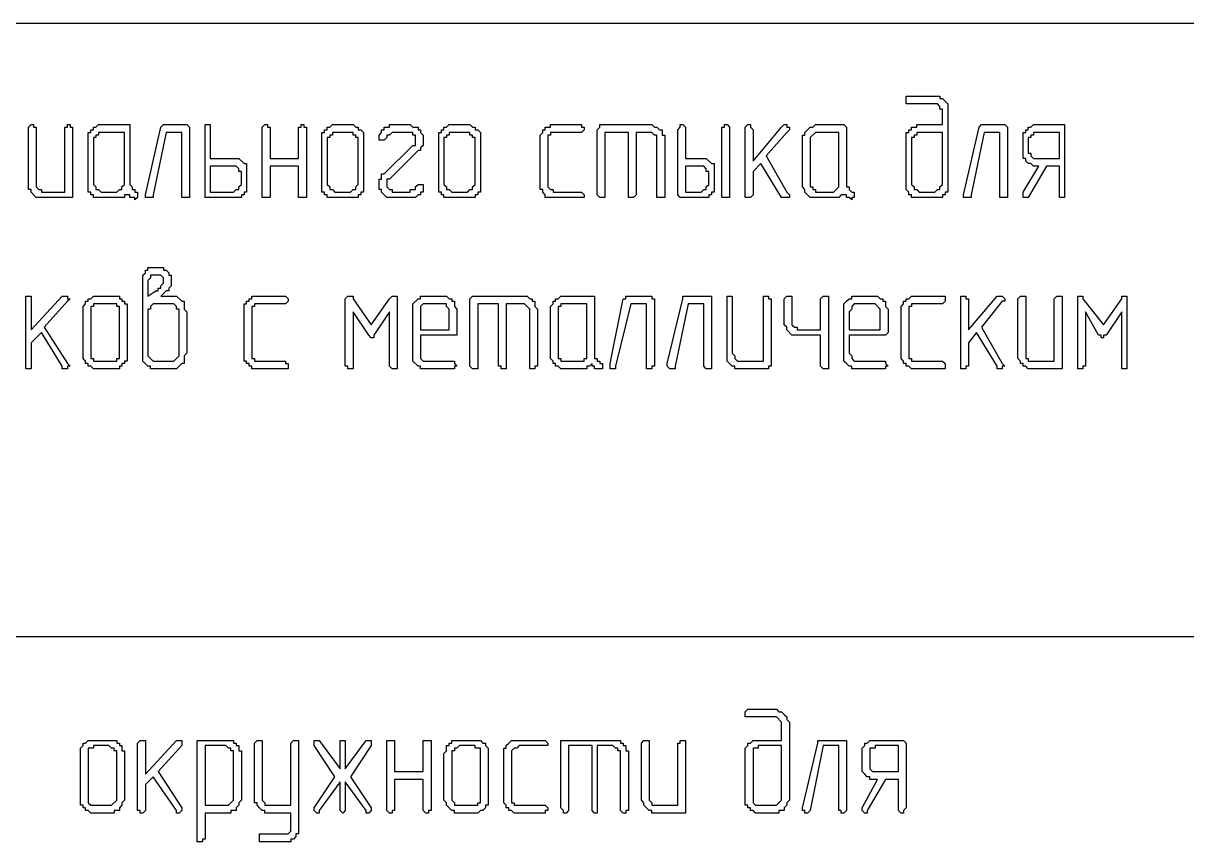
# Model space of a CAD drawing. Header units: millimetres. Extents: x 1 to 1188, y 1 to 840.
# Drawn here: x 1102.49 to 1130.94, y 235.21 to 255.21 of the extents above; entities that cross this region are included whole.
import ezdxf

# ---------------------------------------------------------------- set-up
doc = ezdxf.new("R2010")
doc.units = ezdxf.units.MM
doc.layers.add('GEOMETRY', color=7, linetype='Continuous')

msp = doc.modelspace()

# ---------------------------------------------------------------- linework, layer by layer
at = {"layer": 'GEOMETRY'}
for points in [[(999.752, 255.214), (1184.727, 255.214)], [(999.752, 240.228), (1184.727, 240.228)]]:
    msp.add_lwpolyline(points, dxfattribs=at)
for points in [[(1124.973, 252.738), (1124.973, 253.118), (1124.909, 253.118), (1124.909, 253.181), (1124.846, 253.245), (1124.084, 253.245), (1124.084, 253.435), (1124.909, 253.435), (1124.909, 253.372), (1124.973, 253.372), (1125.036, 253.308), (1125.101, 253.245), (1125.101, 251.085), (1125.036, 251.085), (1125.036, 251.022), (1124.973, 251.022), (1124.973, 250.959), (1124.21, 250.959), (1124.21, 251.022), (1124.147, 251.022), (1124.147, 251.085), (1124.084, 251.15), (1124.084, 252.546), (1124.147, 252.546), (1124.147, 252.61), (1124.21, 252.61), (1124.21, 252.673), (1124.339, 252.673), (1124.339, 252.738)], [(1103.701, 251.022), (1103.701, 250.959), (1102.811, 250.959), (1102.684, 251.085), (1102.684, 251.15), (1102.621, 251.15), (1102.621, 252.673), (1102.684, 252.738), (1102.748, 252.738), (1102.748, 252.673), (1102.811, 252.673), (1102.811, 251.214), (1102.876, 251.15), (1102.939, 251.15), (1102.939, 251.085), (1103.51, 251.085), (1103.51, 252.673), (1103.573, 252.673), (1103.573, 252.738), (1103.638, 252.738), (1103.638, 252.673), (1103.701, 252.673)], [(1105.225, 251.085), (1105.289, 251.085), (1105.289, 250.959), (1105.225, 250.895), (1105.225, 250.959), (1105.097, 250.959), (1105.097, 251.022), (1104.97, 251.022), (1104.97, 250.959), (1104.208, 250.959), (1104.208, 251.022), (1104.145, 251.022), (1104.145, 251.085), (1104.081, 251.085), (1104.081, 252.546), (1104.145, 252.546), (1104.145, 252.61), (1104.208, 252.61), (1104.208, 252.673), (1104.272, 252.673), (1104.335, 252.738), (1105.097, 252.738), (1105.097, 251.277), (1105.16, 251.214), (1105.16, 251.15), (1105.225, 251.15)], [(1106.558, 251.022), (1106.558, 250.959), (1106.368, 250.959), (1106.368, 252.546), (1105.986, 252.546), (1105.669, 251.022), (1105.669, 250.959), (1105.479, 250.959), (1105.479, 251.022), (1105.859, 252.673), (1105.923, 252.738), (1106.494, 252.738), (1106.558, 252.673)], [(1107.066, 251.911), (1107.765, 251.911), (1107.892, 251.784), (1107.955, 251.784), (1107.955, 251.085), (1107.892, 251.085), (1107.892, 251.022), (1107.828, 251.022), (1107.828, 250.959), (1106.939, 250.959), (1106.939, 252.738), (1107.066, 252.738)], [(1109.226, 251.911), (1109.226, 252.673), (1109.289, 252.673), (1109.289, 252.738), (1109.352, 252.738), (1109.352, 252.673), (1109.416, 252.673), (1109.416, 250.959), (1109.226, 250.959), (1109.226, 251.721), (1108.527, 251.721), (1108.527, 250.959), (1108.335, 250.959), (1108.335, 252.673), (1108.4, 252.738), (1108.464, 252.738), (1108.464, 252.673), (1108.527, 252.673), (1108.527, 251.911)], [(1110.813, 251.277), (1110.813, 251.085), (1110.748, 251.085), (1110.748, 251.022), (1110.685, 251.022), (1110.685, 250.959), (1109.923, 250.959), (1109.923, 251.022), (1109.86, 251.022), (1109.86, 251.085), (1109.796, 251.085), (1109.796, 252.546), (1109.86, 252.546), (1109.86, 252.61), (1109.923, 252.61), (1109.923, 252.673), (1109.988, 252.673), (1110.051, 252.738), (1110.558, 252.738), (1110.622, 252.673), (1110.685, 252.673), (1110.685, 252.61), (1110.748, 252.61), (1110.813, 252.546)], [(1112.273, 251.15), (1112.273, 251.085), (1112.209, 251.085), (1112.209, 251.022), (1112.146, 251.022), (1112.082, 250.959), (1111.384, 250.959), (1111.257, 251.085), (1111.257, 251.15), (1111.194, 251.15), (1111.194, 251.404), (1111.257, 251.404), (1111.257, 251.531), (1111.32, 251.531), (1112.019, 252.229), (1112.082, 252.229), (1112.082, 252.483), (1112.019, 252.483), (1112.019, 252.546), (1111.51, 252.546), (1111.447, 252.483), (1111.384, 252.483), (1111.384, 252.419), (1111.32, 252.356), (1111.194, 252.356), (1111.194, 252.483), (1111.257, 252.546), (1111.257, 252.61), (1111.32, 252.61), (1111.32, 252.673), (1111.447, 252.673), (1111.447, 252.738), (1111.956, 252.738), (1112.019, 252.673), (1112.146, 252.673), (1112.146, 252.61), (1112.209, 252.61), (1112.209, 252.546), (1112.273, 252.483), (1112.273, 252.229), (1112.209, 252.166), (1112.209, 252.102), (1112.146, 252.102), (1111.447, 251.404), (1111.384, 251.404), (1111.384, 251.214), (1111.447, 251.15), (1111.51, 251.15), (1111.51, 251.085), (1111.956, 251.085), (1111.956, 251.15), (1112.082, 251.15), (1112.082, 251.214), (1112.146, 251.277), (1112.273, 251.277)], [(1113.67, 251.277), (1113.67, 251.085), (1113.606, 251.085), (1113.606, 251.022), (1113.543, 251.022), (1113.543, 250.959), (1112.781, 250.959), (1112.781, 251.022), (1112.718, 251.022), (1112.718, 251.085), (1112.654, 251.085), (1112.654, 252.546), (1112.718, 252.546), (1112.718, 252.61), (1112.781, 252.61), (1112.781, 252.673), (1112.844, 252.673), (1112.908, 252.738), (1113.416, 252.738), (1113.48, 252.673), (1113.543, 252.673), (1113.543, 252.61), (1113.606, 252.61), (1113.67, 252.546)], [(1116.083, 250.959), (1115.257, 250.959), (1115.257, 251.022), (1115.194, 251.085), (1115.194, 251.15), (1115.131, 251.15), (1115.131, 252.483), (1115.194, 252.546), (1115.194, 252.61), (1115.257, 252.61), (1115.257, 252.673), (1115.384, 252.673), (1115.384, 252.738), (1116.146, 252.738), (1116.146, 252.673), (1116.21, 252.673), (1116.21, 252.61), (1116.146, 252.546), (1115.384, 252.546), (1115.384, 252.483), (1115.321, 252.483), (1115.321, 251.214), (1115.384, 251.15), (1115.448, 251.15), (1115.448, 251.085), (1116.146, 251.085), (1116.21, 251.022), (1116.21, 250.959)], [(1117.29, 252.546), (1116.718, 252.546), (1116.718, 250.959), (1116.591, 250.959), (1116.528, 251.022), (1116.528, 252.61), (1116.591, 252.673), (1116.591, 252.738), (1117.86, 252.738), (1117.925, 252.673), (1117.989, 252.673), (1118.052, 252.61), (1118.115, 252.61), (1118.115, 252.483), (1118.179, 252.483), (1118.179, 250.959), (1117.989, 250.959), (1117.989, 252.483), (1117.925, 252.483), (1117.86, 252.546), (1117.48, 252.546), (1117.48, 251.022), (1117.417, 250.959), (1117.29, 250.959)], [(1118.686, 251.911), (1119.194, 251.911), (1119.321, 251.784), (1119.385, 251.784), (1119.385, 251.085), (1119.321, 251.085), (1119.321, 251.022), (1119.258, 251.022), (1119.258, 250.959), (1118.559, 250.959), (1118.496, 251.022), (1118.496, 252.61), (1118.559, 252.673), (1118.559, 252.738), (1118.623, 252.738), (1118.686, 252.673)], [(1119.766, 251.022), (1119.766, 250.959), (1119.576, 250.959), (1119.576, 252.673), (1119.639, 252.673), (1119.639, 252.738), (1119.703, 252.738), (1119.766, 252.673)], [(1120.655, 251.976), (1121.164, 251.085), (1121.227, 251.022), (1121.227, 250.959), (1121.035, 250.959), (1120.528, 251.784), (1120.338, 251.594), (1120.338, 251.022), (1120.273, 250.959), (1120.147, 250.959), (1120.147, 252.673), (1120.21, 252.738), (1120.273, 252.738), (1120.273, 252.673), (1120.338, 252.61), (1120.338, 251.848), (1121.035, 252.673), (1121.1, 252.738), (1121.164, 252.738), (1121.164, 252.673), (1121.227, 252.673), (1121.227, 252.61), (1121.164, 252.546)], [(1122.751, 251.085), (1122.814, 251.085), (1122.814, 250.959), (1122.751, 250.959), (1122.751, 250.895), (1122.688, 250.959), (1122.623, 250.959), (1122.623, 251.022), (1122.496, 251.022), (1122.433, 250.959), (1121.734, 250.959), (1121.607, 251.085), (1121.607, 251.15), (1121.544, 251.214), (1121.544, 252.483), (1121.607, 252.483), (1121.607, 252.546), (1121.734, 252.673), (1121.798, 252.673), (1121.861, 252.738), (1122.56, 252.738), (1122.623, 252.673), (1122.623, 251.214), (1122.688, 251.214), (1122.688, 251.15)], [(1126.56, 251.022), (1126.56, 250.959), (1126.37, 250.959), (1126.37, 252.546), (1125.989, 252.546), (1125.671, 251.022), (1125.671, 250.959), (1125.481, 250.959), (1125.481, 251.022), (1125.863, 252.673), (1125.926, 252.738), (1126.497, 252.738), (1126.56, 252.673)], [(1127.957, 251.022), (1127.957, 250.959), (1127.831, 250.959), (1127.831, 251.721), (1127.514, 251.721), (1127.069, 250.959), (1126.942, 250.959), (1126.942, 251.085), (1127.322, 251.721), (1127.195, 251.721), (1127.132, 251.784), (1127.069, 251.784), (1127.005, 251.848), (1127.005, 251.911), (1126.942, 251.911), (1126.942, 252.546), (1127.005, 252.546), (1127.005, 252.61), (1127.069, 252.61), (1127.069, 252.673), (1127.132, 252.673), (1127.195, 252.738), (1127.957, 252.738)], [(1104.97, 251.277), (1104.97, 252.546), (1104.335, 252.546), (1104.335, 252.483), (1104.272, 252.483), (1104.272, 252.419), (1104.208, 252.419), (1104.208, 251.277), (1104.272, 251.214), (1104.272, 251.15), (1104.335, 251.15), (1104.398, 251.085), (1104.78, 251.085), (1104.844, 251.15), (1104.907, 251.15), (1104.907, 251.214)], [(1110.685, 251.277), (1110.685, 252.419), (1110.622, 252.419), (1110.622, 252.483), (1110.558, 252.483), (1110.558, 252.546), (1110.051, 252.546), (1110.051, 252.483), (1109.988, 252.483), (1109.988, 252.419), (1109.923, 252.419), (1109.923, 251.277), (1109.988, 251.214), (1109.988, 251.15), (1110.051, 251.15), (1110.114, 251.085), (1110.495, 251.085), (1110.558, 251.15), (1110.622, 251.15), (1110.622, 251.214)], [(1113.543, 251.277), (1113.543, 252.419), (1113.48, 252.419), (1113.48, 252.483), (1113.416, 252.483), (1113.416, 252.546), (1112.908, 252.546), (1112.908, 252.483), (1112.844, 252.483), (1112.844, 252.419), (1112.781, 252.419), (1112.781, 251.277), (1112.844, 251.214), (1112.844, 251.15), (1112.908, 251.15), (1112.971, 251.085), (1113.353, 251.085), (1113.416, 251.15), (1113.48, 251.15), (1113.48, 251.214)], [(1122.433, 251.277), (1122.433, 252.546), (1121.861, 252.546), (1121.734, 252.419), (1121.734, 251.214), (1121.798, 251.214), (1121.798, 251.15), (1121.861, 251.15), (1121.861, 251.085), (1122.306, 251.085), (1122.369, 251.15), (1122.433, 251.214)], [(1124.973, 252.546), (1124.339, 252.546), (1124.339, 252.483), (1124.275, 252.483), (1124.275, 252.419), (1124.21, 252.419), (1124.21, 251.277), (1124.275, 251.214), (1124.275, 251.15), (1124.339, 251.15), (1124.402, 251.085), (1124.782, 251.085), (1124.846, 251.15), (1124.909, 251.15), (1124.909, 251.214), (1124.973, 251.277)], [(1127.831, 251.911), (1127.831, 252.546), (1127.195, 252.546), (1127.195, 252.483), (1127.132, 252.483), (1127.132, 252.419), (1127.069, 252.419), (1127.069, 252.039), (1127.132, 252.039), (1127.132, 251.976), (1127.195, 251.911)], [(1107.066, 251.721), (1107.066, 251.085), (1107.638, 251.085), (1107.702, 251.15), (1107.765, 251.15), (1107.765, 251.214), (1107.828, 251.277), (1107.828, 251.594), (1107.765, 251.594), (1107.765, 251.657), (1107.702, 251.721)], [(1118.686, 251.721), (1118.686, 251.085), (1119.068, 251.085), (1119.131, 251.15), (1119.194, 251.15), (1119.194, 251.214), (1119.258, 251.277), (1119.258, 251.594), (1119.194, 251.594), (1119.194, 251.657), (1119.131, 251.721)], [(1105.859, 248.546), (1106.241, 248.546), (1106.368, 248.419), (1106.431, 248.419), (1106.431, 248.229), (1106.494, 248.165), (1106.494, 247.148), (1106.431, 247.085), (1106.431, 246.895), (1106.368, 246.895), (1106.241, 246.768), (1105.606, 246.768), (1105.606, 246.831), (1105.542, 246.831), (1105.415, 246.958), (1105.415, 249.054), (1105.479, 249.118), (1105.479, 249.181), (1105.542, 249.181), (1105.542, 249.244), (1105.923, 249.244), (1105.923, 249.181), (1105.986, 249.181), (1106.051, 249.118), (1106.051, 249.054), (1106.114, 249.054), (1106.114, 248.801), (1106.051, 248.736), (1106.051, 248.673), (1105.986, 248.673)], [(1105.542, 248.546), (1105.732, 248.673), (1105.796, 248.673), (1105.796, 248.736), (1105.859, 248.736), (1105.859, 248.801), (1105.923, 248.864), (1105.923, 248.991), (1105.859, 249.054), (1105.606, 249.054), (1105.606, 248.991), (1105.542, 248.927)], [(1103.002, 247.784), (1103.573, 246.895), (1103.638, 246.831), (1103.573, 246.831), (1103.573, 246.768), (1103.446, 246.768), (1103.446, 246.831), (1102.939, 247.657), (1102.684, 247.403), (1102.684, 246.768), (1102.557, 246.768), (1102.557, 248.546), (1102.684, 248.546), (1102.684, 247.72), (1103.446, 248.546), (1103.573, 248.546), (1103.573, 248.482), (1103.638, 248.482), (1103.573, 248.419)], [(1105.034, 247.148), (1105.034, 246.958), (1104.97, 246.958), (1104.97, 246.895), (1104.907, 246.895), (1104.907, 246.831), (1104.844, 246.831), (1104.844, 246.768), (1104.208, 246.768), (1104.145, 246.831), (1104.081, 246.831), (1104.081, 246.895), (1104.018, 246.895), (1104.018, 246.958), (1103.955, 247.022), (1103.955, 248.292), (1104.018, 248.356), (1104.018, 248.419), (1104.081, 248.419), (1104.081, 248.482), (1104.145, 248.482), (1104.208, 248.546), (1104.844, 248.546), (1104.844, 248.482), (1104.907, 248.482), (1104.907, 248.419), (1104.97, 248.419), (1104.97, 248.356), (1105.034, 248.356)], [(1104.844, 247.148), (1104.844, 248.292), (1104.78, 248.292), (1104.78, 248.356), (1104.208, 248.356), (1104.208, 248.292), (1104.145, 248.292), (1104.145, 247.022), (1104.208, 247.022), (1104.208, 246.958), (1104.78, 246.958), (1104.78, 247.022), (1104.844, 247.022)], [(1106.304, 247.148), (1106.304, 248.229), (1106.241, 248.229), (1106.241, 248.292), (1106.177, 248.356), (1105.669, 248.356), (1105.606, 248.292), (1105.606, 248.229), (1105.542, 248.229), (1105.542, 247.085), (1105.669, 246.958), (1106.177, 246.958), (1106.304, 247.085)], [(1108.844, 246.768), (1108.082, 246.768), (1108.082, 246.831), (1108.019, 246.831), (1108.019, 246.895), (1107.955, 246.895), (1107.955, 246.958), (1107.892, 246.958), (1107.892, 248.356), (1107.955, 248.356), (1107.955, 248.419), (1108.019, 248.419), (1108.019, 248.482), (1108.082, 248.482), (1108.082, 248.546), (1108.907, 248.546), (1108.971, 248.482), (1108.971, 248.419), (1108.907, 248.356), (1108.145, 248.356), (1108.145, 248.292), (1108.082, 248.292), (1108.082, 247.022), (1108.145, 247.022), (1108.145, 246.958), (1108.907, 246.958), (1108.907, 246.895), (1108.971, 246.895), (1108.971, 246.768)], [(1111.639, 246.831), (1111.639, 246.768), (1111.51, 246.768), (1111.447, 246.831), (1111.447, 248.165), (1111.067, 247.594), (1111.067, 247.53), (1111.003, 247.53), (1110.94, 247.594), (1110.558, 248.165), (1110.558, 246.768), (1110.431, 246.768), (1110.431, 246.831), (1110.368, 246.831), (1110.368, 248.482), (1110.431, 248.546), (1110.558, 248.546), (1110.558, 248.482), (1111.003, 247.847), (1111.447, 248.482), (1111.51, 248.546), (1111.639, 248.546)], [(1112.209, 247.594), (1112.209, 247.022), (1112.273, 246.958), (1113.035, 246.958), (1113.035, 246.895), (1113.098, 246.831), (1113.035, 246.831), (1113.035, 246.768), (1112.209, 246.768), (1112.209, 246.831), (1112.146, 246.831), (1112.019, 246.958), (1112.019, 248.356), (1112.146, 248.482), (1112.209, 248.482), (1112.209, 248.546), (1112.844, 248.546), (1112.908, 248.482), (1112.971, 248.482), (1112.971, 248.419), (1113.035, 248.419), (1113.035, 248.292), (1113.098, 248.229), (1113.098, 247.594)], [(1112.209, 247.72), (1112.908, 247.72), (1112.908, 248.229), (1112.844, 248.292), (1112.844, 248.356), (1112.273, 248.356), (1112.209, 248.292)], [(1114.115, 248.356), (1113.606, 248.356), (1113.606, 246.768), (1113.48, 246.768), (1113.416, 246.831), (1113.416, 248.482), (1113.48, 248.546), (1114.814, 248.546), (1114.877, 248.482), (1114.94, 248.482), (1114.94, 248.419), (1115.004, 248.419), (1115.004, 248.292), (1115.067, 248.229), (1115.067, 246.831), (1115.004, 246.831), (1115.004, 246.768), (1114.877, 246.768), (1114.877, 248.229), (1114.75, 248.356), (1114.305, 248.356), (1114.305, 246.768), (1114.178, 246.768), (1114.178, 246.831), (1114.115, 246.831)], [(1116.591, 246.958), (1116.591, 246.895), (1116.655, 246.895), (1116.655, 246.768), (1116.464, 246.768), (1116.464, 246.831), (1116.401, 246.831), (1116.401, 246.895), (1116.338, 246.831), (1116.273, 246.831), (1116.273, 246.768), (1115.639, 246.768), (1115.576, 246.831), (1115.511, 246.831), (1115.511, 246.895), (1115.448, 246.895), (1115.448, 246.958), (1115.384, 247.022), (1115.384, 248.292), (1115.448, 248.356), (1115.448, 248.419), (1115.511, 248.419), (1115.511, 248.482), (1115.576, 248.482), (1115.639, 248.546), (1116.464, 248.546), (1116.464, 247.022), (1116.528, 247.022), (1116.528, 246.958)], [(1116.273, 247.148), (1116.273, 248.356), (1115.639, 248.356), (1115.639, 248.292), (1115.576, 248.292), (1115.576, 247.022), (1115.639, 247.022), (1115.639, 246.958), (1116.21, 246.958), (1116.21, 247.022), (1116.273, 247.022)], [(1117.925, 246.831), (1117.86, 246.831), (1117.86, 246.768), (1117.734, 246.768), (1117.734, 248.356), (1117.353, 248.356), (1116.972, 246.831), (1116.972, 246.768), (1116.845, 246.768), (1116.845, 246.895), (1117.163, 248.482), (1117.227, 248.482), (1117.227, 248.546), (1117.86, 248.546), (1117.86, 248.482), (1117.925, 248.482)], [(1119.321, 246.831), (1119.321, 246.768), (1119.194, 246.768), (1119.131, 246.831), (1119.131, 248.356), (1118.751, 248.356), (1118.432, 246.831), (1118.432, 246.768), (1118.306, 246.768), (1118.242, 246.831), (1118.242, 246.895), (1118.623, 248.482), (1118.623, 248.546), (1119.321, 248.546)], [(1120.782, 246.831), (1120.719, 246.831), (1120.719, 246.768), (1119.893, 246.768), (1119.893, 246.831), (1119.83, 246.831), (1119.703, 246.958), (1119.703, 248.546), (1119.83, 248.546), (1119.83, 247.148), (1119.893, 247.085), (1119.893, 247.022), (1119.956, 246.958), (1120.592, 246.958), (1120.592, 248.546), (1120.719, 248.546), (1120.719, 248.482), (1120.782, 248.482)], [(1121.989, 247.72), (1121.989, 248.482), (1122.052, 248.546), (1122.179, 248.546), (1122.179, 246.768), (1122.052, 246.768), (1121.989, 246.831), (1121.989, 247.594), (1121.29, 247.594), (1121.164, 247.72), (1121.164, 247.784), (1121.1, 247.847), (1121.1, 248.482), (1121.164, 248.546), (1121.29, 248.546), (1121.29, 247.847), (1121.354, 247.784), (1121.417, 247.784), (1121.417, 247.72)], [(1122.688, 247.594), (1122.688, 247.148), (1122.751, 247.085), (1122.751, 247.022), (1122.814, 246.958), (1123.577, 246.958), (1123.577, 246.895), (1123.64, 246.831), (1123.577, 246.831), (1123.577, 246.768), (1122.751, 246.768), (1122.751, 246.831), (1122.688, 246.831), (1122.623, 246.895), (1122.56, 246.958), (1122.56, 248.356), (1122.623, 248.419), (1122.688, 248.482), (1122.751, 248.482), (1122.751, 248.546), (1123.385, 248.546), (1123.448, 248.482), (1123.513, 248.482), (1123.513, 248.419), (1123.577, 248.419), (1123.577, 248.292), (1123.64, 248.229), (1123.64, 247.657), (1123.577, 247.594)], [(1122.688, 247.72), (1123.448, 247.72), (1123.448, 248.229), (1123.322, 248.356), (1122.814, 248.356), (1122.751, 248.292), (1122.751, 248.229), (1122.688, 248.165)], [(1124.973, 246.768), (1124.21, 246.768), (1124.147, 246.831), (1124.084, 246.831), (1124.084, 246.895), (1124.02, 246.895), (1124.02, 246.958), (1123.957, 247.022), (1123.957, 248.292), (1124.02, 248.356), (1124.02, 248.419), (1124.084, 248.419), (1124.084, 248.482), (1124.147, 248.482), (1124.21, 248.546), (1125.036, 248.546), (1125.036, 248.419), (1124.973, 248.356), (1124.21, 248.356), (1124.21, 248.292), (1124.147, 248.292), (1124.147, 247.022), (1124.21, 247.022), (1124.21, 246.958), (1124.973, 246.958), (1125.036, 246.895), (1125.036, 246.768)], [(1125.926, 247.784), (1126.433, 246.895), (1126.497, 246.831), (1126.433, 246.831), (1126.433, 246.768), (1126.306, 246.768), (1126.306, 246.831), (1125.798, 247.657), (1125.608, 247.403), (1125.608, 246.831), (1125.544, 246.831), (1125.544, 246.768), (1125.418, 246.768), (1125.418, 248.546), (1125.544, 248.546), (1125.544, 248.482), (1125.608, 248.482), (1125.608, 247.72), (1126.306, 248.546), (1126.433, 248.546), (1126.497, 248.482), (1126.497, 248.419), (1126.433, 248.419)], [(1127.894, 246.831), (1127.894, 246.768), (1127.069, 246.768), (1127.005, 246.831), (1126.942, 246.831), (1126.942, 246.895), (1126.878, 246.895), (1126.878, 246.958), (1126.815, 247.022), (1126.815, 248.482), (1126.878, 248.546), (1127.005, 248.546), (1127.005, 247.022), (1127.069, 247.022), (1127.069, 246.958), (1127.704, 246.958), (1127.704, 248.482), (1127.767, 248.546), (1127.894, 248.546)], [(1129.481, 246.831), (1129.481, 246.768), (1129.355, 246.768), (1129.355, 248.165), (1128.973, 247.594), (1128.91, 247.594), (1128.91, 247.53), (1128.846, 247.53), (1128.846, 247.594), (1128.783, 247.594), (1128.466, 248.165), (1128.466, 246.831), (1128.402, 246.831), (1128.402, 246.768), (1128.276, 246.768), (1128.276, 248.546), (1128.402, 248.546), (1128.402, 248.482), (1128.91, 247.847), (1129.355, 248.482), (1129.355, 248.546), (1129.481, 248.546)], [(1121.035, 237.688), (1121.035, 238.132), (1120.909, 238.259), (1120.147, 238.259), (1120.147, 238.385), (1120.21, 238.45), (1120.909, 238.45), (1120.972, 238.385), (1121.035, 238.385), (1121.1, 238.322), (1121.164, 238.259), (1121.164, 238.195), (1121.227, 238.132), (1121.227, 236.227), (1121.164, 236.164), (1121.164, 236.101), (1121.1, 236.036), (1121.1, 235.973), (1120.972, 235.973), (1120.972, 235.909), (1120.402, 235.909), (1120.338, 235.973), (1120.273, 235.973), (1120.273, 236.036), (1120.21, 236.036), (1120.21, 236.101), (1120.147, 236.101), (1120.147, 237.497), (1120.21, 237.56), (1120.21, 237.623), (1120.273, 237.623), (1120.338, 237.688)], [(1104.97, 236.291), (1104.97, 236.227), (1104.907, 236.164), (1104.907, 236.101), (1104.844, 236.036), (1104.844, 235.973), (1104.717, 235.973), (1104.717, 235.909), (1104.145, 235.909), (1104.081, 235.973), (1104.018, 235.973), (1104.018, 236.036), (1103.955, 236.036), (1103.955, 236.101), (1103.891, 236.101), (1103.891, 237.497), (1103.955, 237.56), (1103.955, 237.623), (1104.018, 237.623), (1104.081, 237.688), (1104.78, 237.688), (1104.78, 237.623), (1104.844, 237.623), (1104.844, 237.56), (1104.907, 237.56), (1104.907, 237.433), (1104.97, 237.433)], [(1104.78, 236.291), (1104.78, 237.433), (1104.717, 237.433), (1104.717, 237.497), (1104.653, 237.497), (1104.59, 237.56), (1104.208, 237.56), (1104.208, 237.497), (1104.081, 237.497), (1104.081, 236.164), (1104.145, 236.101), (1104.653, 236.101), (1104.78, 236.227)], [(1105.796, 236.926), (1106.368, 236.036), (1106.368, 235.973), (1106.304, 235.909), (1106.241, 235.909), (1106.241, 235.973), (1105.669, 236.798), (1105.479, 236.608), (1105.479, 235.973), (1105.415, 235.909), (1105.352, 235.909), (1105.352, 235.973), (1105.289, 235.973), (1105.289, 237.623), (1105.352, 237.688), (1105.479, 237.688), (1105.479, 236.863), (1106.241, 237.688), (1106.368, 237.688), (1106.368, 237.56)], [(1106.939, 235.909), (1106.939, 235.275), (1106.876, 235.275), (1106.876, 235.21), (1106.748, 235.21), (1106.748, 237.688), (1107.638, 237.688), (1107.638, 237.623), (1107.702, 237.623), (1107.702, 237.56), (1107.765, 237.56), (1107.765, 237.433), (1107.828, 237.433), (1107.828, 236.227), (1107.765, 236.164), (1107.765, 236.101), (1107.702, 236.036), (1107.702, 235.973), (1107.573, 235.973), (1107.573, 235.909)], [(1106.939, 236.101), (1107.51, 236.101), (1107.573, 236.164), (1107.638, 236.227), (1107.638, 237.433), (1107.573, 237.433), (1107.573, 237.497), (1107.51, 237.497), (1107.447, 237.56), (1106.939, 237.56)], [(1109.034, 235.909), (1108.4, 235.909), (1108.4, 235.973), (1108.335, 235.973), (1108.272, 236.036), (1108.209, 236.101), (1108.209, 236.164), (1108.145, 236.164), (1108.145, 237.623), (1108.209, 237.688), (1108.335, 237.688), (1108.335, 236.227), (1108.4, 236.164), (1108.4, 236.101), (1109.034, 236.101), (1109.034, 237.623), (1109.098, 237.688), (1109.226, 237.688), (1109.226, 235.402), (1109.161, 235.402), (1109.161, 235.339), (1109.098, 235.275), (1109.034, 235.275), (1109.034, 235.21), (1108.272, 235.21), (1108.272, 235.402), (1108.971, 235.402), (1109.034, 235.465)], [(1110.368, 236.989), (1110.877, 237.688), (1111.003, 237.688), (1111.003, 237.56), (1110.495, 236.798), (1111.003, 236.036), (1111.003, 235.973), (1110.94, 235.909), (1110.877, 235.909), (1110.877, 235.973), (1110.368, 236.671), (1110.368, 235.973), (1110.305, 235.909), (1110.241, 235.973), (1110.241, 236.671), (1109.733, 235.973), (1109.733, 235.909), (1109.669, 235.909), (1109.606, 235.973), (1109.606, 236.036), (1110.114, 236.798), (1109.606, 237.56), (1109.606, 237.688), (1109.733, 237.688), (1110.241, 236.989), (1110.241, 237.688), (1110.368, 237.688)], [(1112.273, 236.926), (1112.273, 237.688), (1112.464, 237.688), (1112.464, 235.973), (1112.401, 235.973), (1112.401, 235.909), (1112.336, 235.909), (1112.273, 235.973), (1112.273, 236.735), (1111.575, 236.735), (1111.575, 235.973), (1111.51, 235.973), (1111.51, 235.909), (1111.447, 235.909), (1111.384, 235.973), (1111.384, 237.688), (1111.575, 237.688), (1111.575, 236.926)], [(1113.86, 236.291), (1113.86, 236.101), (1113.797, 236.101), (1113.797, 236.036), (1113.733, 235.973), (1113.67, 235.973), (1113.606, 235.909), (1113.035, 235.909), (1113.035, 235.973), (1112.971, 235.973), (1112.908, 236.036), (1112.844, 236.101), (1112.844, 236.164), (1112.781, 236.227), (1112.781, 237.37), (1112.844, 237.433), (1112.844, 237.56), (1112.908, 237.56), (1112.908, 237.623), (1112.971, 237.623), (1112.971, 237.688), (1113.67, 237.688), (1113.733, 237.623), (1113.797, 237.623), (1113.797, 237.56), (1113.86, 237.497)], [(1113.67, 236.291), (1113.67, 237.497), (1113.543, 237.497), (1113.543, 237.56), (1113.163, 237.56), (1113.098, 237.497), (1113.035, 237.497), (1113.035, 237.433), (1112.971, 237.433), (1112.971, 236.227), (1113.035, 236.164), (1113.035, 236.101), (1113.606, 236.101), (1113.606, 236.164), (1113.67, 236.164)], [(1115.194, 235.909), (1114.495, 235.909), (1114.432, 235.973), (1114.369, 235.973), (1114.369, 236.036), (1114.305, 236.036), (1114.305, 236.101), (1114.242, 236.164), (1114.242, 237.497), (1114.305, 237.497), (1114.305, 237.56), (1114.369, 237.623), (1114.432, 237.688), (1115.257, 237.688), (1115.321, 237.623), (1115.321, 237.56), (1114.622, 237.56), (1114.559, 237.497), (1114.495, 237.497), (1114.432, 237.433), (1114.432, 236.164), (1114.495, 236.164), (1114.495, 236.101), (1115.257, 236.101), (1115.321, 236.036), (1115.321, 235.973), (1115.257, 235.973), (1115.257, 235.909)], [(1116.401, 237.56), (1115.829, 237.56), (1115.829, 235.973), (1115.766, 235.909), (1115.702, 235.909), (1115.702, 235.973), (1115.639, 236.036), (1115.639, 237.688), (1117.098, 237.688), (1117.098, 237.623), (1117.163, 237.623), (1117.163, 237.56), (1117.227, 237.56), (1117.227, 237.433), (1117.29, 237.433), (1117.29, 235.973), (1117.227, 235.973), (1117.227, 235.909), (1117.163, 235.909), (1117.098, 235.973), (1117.098, 237.433), (1117.035, 237.433), (1117.035, 237.497), (1116.972, 237.497), (1116.908, 237.56), (1116.528, 237.56), (1116.528, 235.909), (1116.464, 235.909), (1116.401, 235.973)], [(1118.686, 236.036), (1118.686, 235.909), (1117.86, 235.909), (1117.86, 235.973), (1117.797, 235.973), (1117.734, 236.036), (1117.67, 236.101), (1117.67, 236.164), (1117.607, 236.227), (1117.607, 237.623), (1117.67, 237.688), (1117.797, 237.688), (1117.797, 236.227), (1117.86, 236.164), (1117.86, 236.101), (1118.496, 236.101), (1118.496, 237.623), (1118.559, 237.623), (1118.559, 237.688), (1118.686, 237.688)], [(1121.035, 237.56), (1120.465, 237.56), (1120.465, 237.497), (1120.338, 237.497), (1120.338, 236.164), (1120.402, 236.101), (1120.909, 236.101), (1121.035, 236.227)], [(1122.623, 236.036), (1122.623, 235.973), (1122.56, 235.909), (1122.496, 235.909), (1122.496, 235.973), (1122.433, 235.973), (1122.433, 237.56), (1122.052, 237.56), (1121.734, 235.973), (1121.671, 235.909), (1121.607, 235.909), (1121.607, 235.973), (1121.544, 235.973), (1121.544, 236.036), (1121.926, 237.623), (1121.926, 237.688), (1122.623, 237.688)], [(1124.084, 236.036), (1124.02, 235.973), (1124.02, 235.909), (1123.957, 235.909), (1123.894, 235.973), (1123.894, 236.735), (1123.577, 236.735), (1123.131, 235.973), (1123.131, 235.909), (1123.068, 235.909), (1123.005, 235.973), (1123.005, 236.036), (1123.385, 236.735), (1123.195, 236.735), (1123.195, 236.798), (1123.131, 236.798), (1123.068, 236.863), (1123.005, 236.926), (1123.005, 237.497), (1123.068, 237.56), (1123.068, 237.623), (1123.131, 237.623), (1123.195, 237.688), (1124.02, 237.688), (1124.084, 237.623)], [(1123.894, 236.926), (1123.894, 237.56), (1123.322, 237.56), (1123.322, 237.497), (1123.195, 237.497), (1123.195, 236.989), (1123.258, 236.926)]]:
    msp.add_lwpolyline(points, close=True, dxfattribs=at)

doc.saveas('drawing.dxf')
